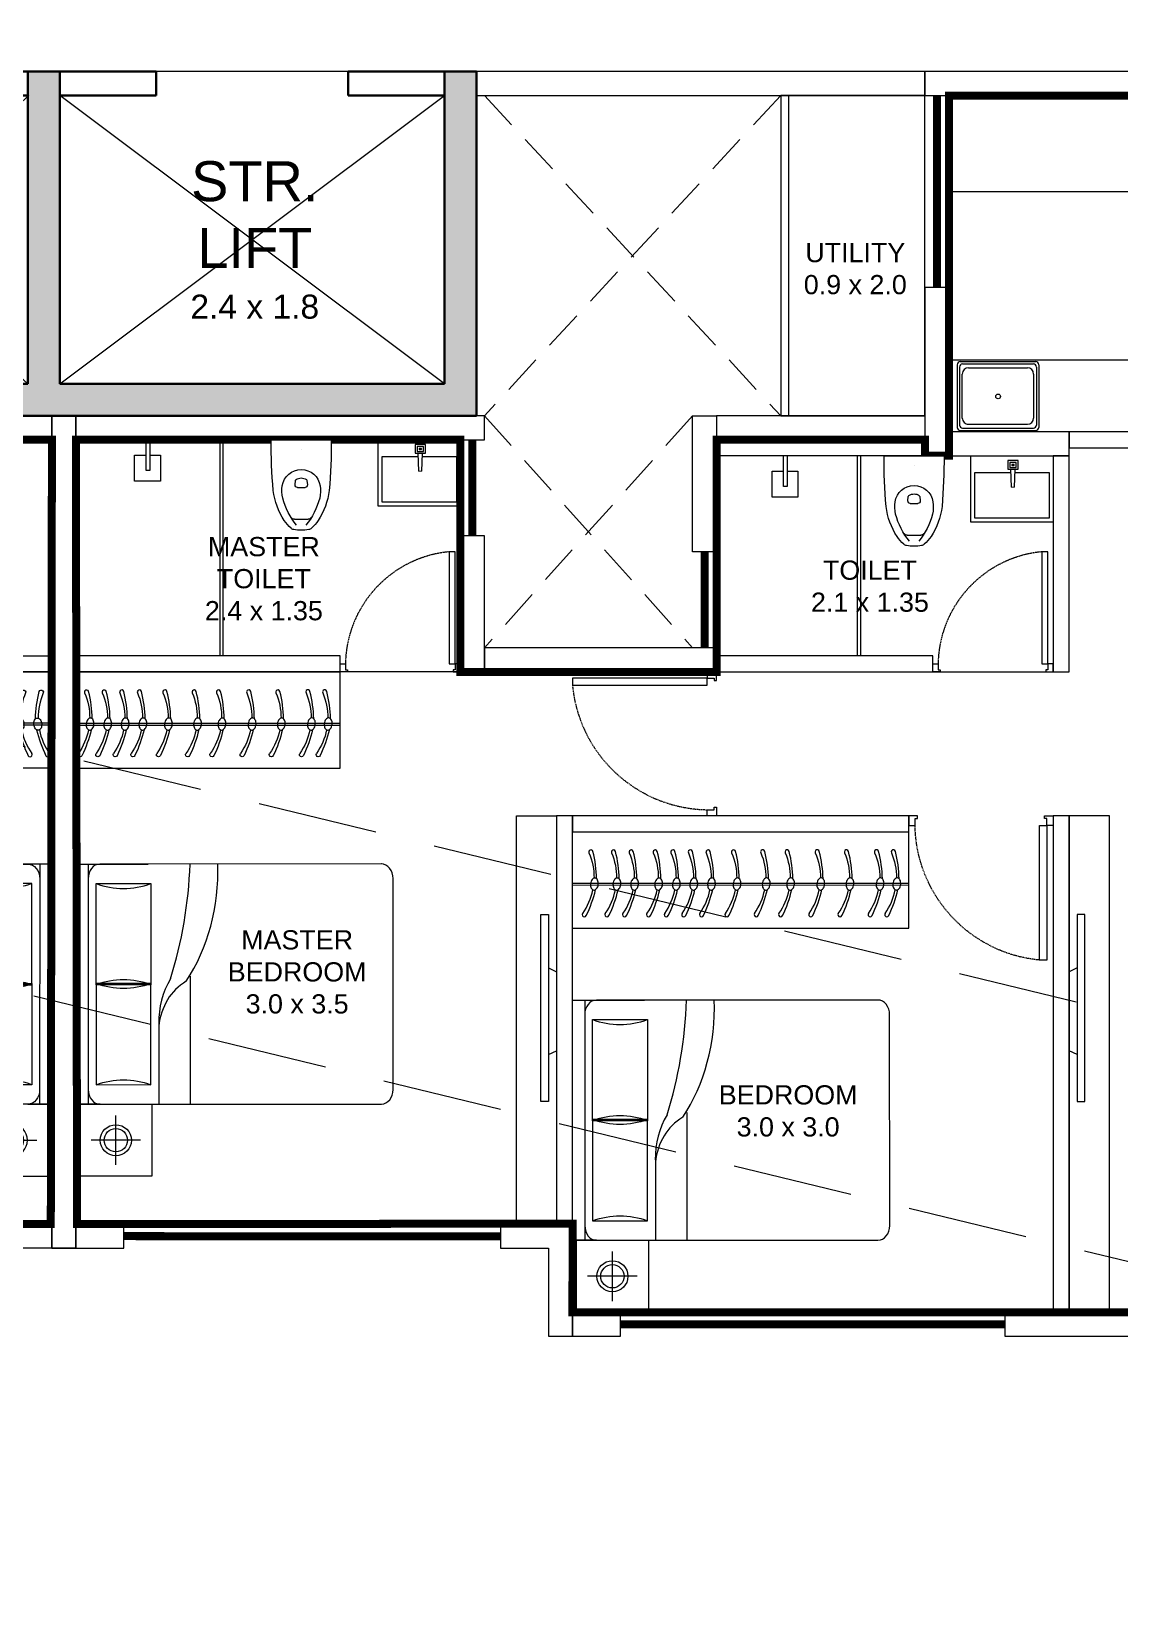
# Model space of a CAD drawing. Header units: inches. Extents: x 27644242 to 29761523, y -859349 to 216979.
# Drawn here: x 29098233 to 29105029, y -724051 to -714291 of the extents above; entities that cross this region are included whole.
import ezdxf

# ---------------------------------------------------------------- set-up
doc = ezdxf.new("R2010")
doc.units = ezdxf.units.IN
doc.header["$MEASUREMENT"] = 0
doc.set_wipeout_variables(frame=1)
for name, pattern in [('01-Xref Col Podium Lvl-1$0$HIDDEN', [0.375, 0.25, -0.125]), ('DASHED', [0.75, 0.5, -0.25]), ('DASHED2', [0.375, 0.25, -0.125]), ('HIDDEN', [0.375, 0.25, -0.125])]:
    doc.linetypes.add(name, pattern=pattern)
doc.layers.get('Defpoints').update_dxf_attribs({"color": 8})
for name, color, linetype, lineweight in [('AHC-A-COLUMN', 210, 'Continuous', 30), ('AHC-A-DUCT', 14, 'HIDDEN', 5), ('Columns', 1, 'Continuous', 25), ('DOOR', 4, 'Continuous', 0), ('ELEVATION', 40, 'Continuous', 13), ('FURN', 250, 'Continuous', 0), ('RVA Site Boundary', 17, 'Continuous', 15), ('WALL', 7, 'Continuous', 20), ('WINDOW', 162, 'Continuous', 13)]:
    doc.layers.add(name, color=color, linetype=linetype, lineweight=lineweight)
doc.layers.add('text', color=7, linetype='Continuous')
doc.styles.add('AMITS', font='arial.ttf')

# ---------------------------------------------------------------- blocks, each defined once
blk = doc.blocks.new('wardrobe')
at = {"layer": 'FURN', "extrusion": (9.36485e-09, -6.40542e-09, 1)}
for p, q in [((-179339.9, 670701.1, 0), (-179339.7, 671301.6, 0)), ((-179339.7, 671301.6, 0), (-177689.7, 671300.9, 0)), ((-177689.9, 670700.4, 0), (-179339.9, 670701.1, 0))]:
    blk.add_line(p, q, dxfattribs=at)
at = {"layer": 'FURN'}
for p, q in [((-177689.9, 670700.4, 0), (-177689.7, 671300.9, 0)), ((-177689.8, 670981.3, 0), (-179338.9, 670981.7, 0)), ((-177689.8, 670969.3, 0), (-179338.9, 670969.7, 0))]:
    blk.add_line(p, q, dxfattribs=at)
at = {"layer": 'FURN', "extrusion": (9.36485e-09, -6.40542e-09, 1)}
for points in [[(-179278.7, 671008.7, -0.057952), (-179255.4, 671179.3, -1.08017), (-179230.5, 671170.8, 0.102886), (-179262.4, 671013.3, 0.821198)], [(-179174.2, 671008.7, -0.057952), (-179150.9, 671179.3, -1.08017), (-179126, 671170.8, 0.102886), (-179157.9, 671013.3, 0.821198)], [(-178986.2, 671008.6, -0.057952), (-178962.9, 671179.2, -1.08017), (-178938, 671170.7, 0.102886), (-178969.9, 671013.2, 0.821198)], [(-178803.9, 671008.5, -0.057952), (-178780.7, 671179.1, -1.08017), (-178755.7, 671170.6, 0.102886), (-178787.7, 671013.1, 0.821198)], [(-178615.7, 671008.4, -0.057952), (-178592.4, 671179, -1.08017), (-178567.5, 671170.5, 0.102886), (-178599.4, 671013, 0.821198)], [(-178463.4, 671008.3, -0.057952), (-178440.2, 671179, -1.08017), (-178415.2, 671170.5, 0.102886), (-178447.2, 671013, 0.821198)], [(-178281.2, 671008.3, -0.057952), (-178257.9, 671178.9, -1.08017), (-178233, 671170.4, 0.102886), (-178264.9, 671012.9, 0.821198)], [(-178121.8, 671008.2, -0.057952), (-178098.6, 671178.8, -1.08017), (-178073.6, 671170.3, 0.102886), (-178105.6, 671012.8, 0.821198)], [(-178011.2, 671008.1, -0.057952), (-177988, 671178.8, -1.08017), (-177963, 671170.3, 0.102886), (-177995, 671012.8, 0.821198)], [(-177902.4, 671008.1, -0.057952), (-177879.2, 671178.7, -1.08017), (-177854.3, 671170.2, 0.102886), (-177886.2, 671012.7, 0.821198)], [(-177791.8, 671008, -0.057952), (-177768.6, 671178.7, -1.08017), (-177743.7, 671170.2, 0.102886), (-177775.6, 671012.7, 0.821198)]]:
    blk.add_lwpolyline(points, format="xyb", dxfattribs=at)
for points in [[(-179268.3, 671013.8, -0.144333), (-179259.4, 671012.2, -0.107177), (-179250, 671004.5, -0.077818), (-179243.7, 670993.4, -0.065016), (-179240.2, 670978.5, -0.065016), (-179240.6, 670963.2, -0.077818), (-179244.5, 670951, -0.107177), (-179252.2, 670941.6, -0.144333), (-179260.5, 670938.2, -0.144333), (-179269.5, 670939.8, -0.107177), (-179278.8, 670947.5, -0.077818), (-179285.2, 670958.6, -0.065016), (-179288.7, 670973.5, -0.065016), (-179288.3, 670988.8, -0.077818), (-179284.4, 671001, -0.107177), (-179276.7, 671010.4, -0.144333)], [(-179163.8, 671013.8, -0.144333), (-179154.9, 671012.1, -0.107177), (-179145.5, 671004.5, -0.077818), (-179139.2, 670993.3, -0.065016), (-179135.7, 670978.5, -0.065016), (-179136.1, 670963.2, -0.077818), (-179140, 670951, -0.107177), (-179147.7, 670941.6, -0.144333), (-179156, 670938.1, -0.144333), (-179165, 670939.8, -0.107177), (-179174.3, 670947.4, -0.077818), (-179180.7, 670958.6, -0.065016), (-179184.2, 670973.5, -0.065016), (-179183.8, 670988.7, -0.077818), (-179179.9, 671000.9, -0.107177), (-179172.2, 671010.3, -0.144333)], [(-178975.8, 671013.7, -0.144333), (-178966.9, 671012, -0.107177), (-178957.5, 671004.4, -0.077818), (-178951.2, 670993.3, -0.065016), (-178947.7, 670978.4, -0.065016), (-178948.1, 670963.1, -0.077818), (-178952, 670950.9, -0.107177), (-178959.7, 670941.5, -0.144333), (-178968, 670938, -0.144333), (-178977, 670939.7, -0.107177), (-178986.3, 670947.4, -0.077818), (-178992.7, 670958.5, -0.065016), (-178996.2, 670973.4, -0.065016), (-178995.8, 670988.7, -0.077818), (-178991.9, 671000.9, -0.107177), (-178984.2, 671010.3, -0.144333)], [(-178793.6, 671013.6, -0.144333), (-178784.7, 671012, -0.107177), (-178775.3, 671004.3, -0.077818), (-178769, 670993.2, -0.065016), (-178765.4, 670978.3, -0.065016), (-178765.8, 670963, -0.077818), (-178769.8, 670950.8, -0.107177), (-178777.4, 670941.4, -0.144333), (-178785.8, 670938, -0.144333), (-178794.7, 670939.6, -0.107177), (-178804.1, 670947.3, -0.077818), (-178810.4, 670958.4, -0.065016), (-178814, 670973.3, -0.065016), (-178813.5, 670988.6, -0.077818), (-178809.6, 671000.8, -0.107177), (-178802, 671010.2, -0.144333)], [(-178605.3, 671013.5, -0.144333), (-178596.4, 671011.9, -0.107177), (-178587, 671004.2, -0.077818), (-178580.7, 670993.1, -0.065016), (-178577.2, 670978.2, -0.065016), (-178577.6, 670962.9, -0.077818), (-178581.5, 670950.7, -0.107177), (-178589.2, 670941.3, -0.144333), (-178597.5, 670937.9, -0.144333), (-178606.5, 670939.5, -0.107177), (-178615.8, 670947.2, -0.077818), (-178622.2, 670958.3, -0.065016), (-178625.7, 670973.2, -0.065016), (-178625.3, 670988.5, -0.077818), (-178621.4, 671000.7, -0.107177), (-178613.7, 671010.1, -0.144333)], [(-178453.1, 671013.5, -0.144333), (-178444.2, 671011.8, -0.107177), (-178434.8, 671004.2, -0.077818), (-178428.5, 670993, -0.065016), (-178424.9, 670978.1, -0.065016), (-178425.3, 670962.9, -0.077818), (-178429.3, 670950.7, -0.107177), (-178436.9, 670941.3, -0.144333), (-178445.3, 670937.8, -0.144333), (-178454.2, 670939.5, -0.107177), (-178463.6, 670947.1, -0.077818), (-178469.9, 670958.3, -0.065016), (-178473.5, 670973.1, -0.065016), (-178473, 670988.4, -0.077818), (-178469.1, 671000.6, -0.107177), (-178461.5, 671010, -0.144333)], [(-178270.8, 671013.4, -0.144333), (-178261.9, 671011.7, -0.107177), (-178252.5, 671004.1, -0.077818), (-178246.2, 670993, -0.065016), (-178242.7, 670978.1, -0.065016), (-178243.1, 670962.8, -0.077818), (-178247, 670950.6, -0.107177), (-178254.7, 670941.2, -0.144333), (-178263, 670937.7, -0.144333), (-178272, 670939.4, -0.107177), (-178281.3, 670947.1, -0.077818), (-178287.7, 670958.2, -0.065016), (-178291.2, 670973.1, -0.065016), (-178290.8, 670988.4, -0.077818), (-178286.9, 671000.5, -0.107177), (-178279.2, 671009.9, -0.144333)], [(-178111.5, 671013.3, -0.144333), (-178102.6, 671011.7, -0.107177), (-178093.2, 671004, -0.077818), (-178086.8, 670992.9, -0.065016), (-178083.3, 670978, -0.065016), (-178083.7, 670962.7, -0.077818), (-178087.7, 670950.5, -0.107177), (-178095.3, 670941.1, -0.144333), (-178103.7, 670937.7, -0.144333), (-178112.6, 670939.3, -0.107177), (-178122, 670947, -0.077818), (-178128.3, 670958.1, -0.065016), (-178131.8, 670973, -0.065016), (-178131.4, 670988.3, -0.077818), (-178127.5, 671000.5, -0.107177), (-178119.9, 671009.9, -0.144333)], [(-178000.9, 671013.3, -0.144333), (-177992, 671011.6, -0.107177), (-177982.6, 671004, -0.077818), (-177976.3, 670992.8, -0.065016), (-177972.7, 670977.9, -0.065016), (-177973.1, 670962.7, -0.077818), (-177977.1, 670950.5, -0.107177), (-177984.7, 670941.1, -0.144333), (-177993.1, 670937.6, -0.144333), (-178002, 670939.3, -0.107177), (-178011.4, 670946.9, -0.077818), (-178017.7, 670958.1, -0.065016), (-178021.3, 670972.9, -0.065016), (-178020.8, 670988.2, -0.077818), (-178016.9, 671000.4, -0.107177), (-178009.3, 671009.8, -0.144333)], [(-177892.1, 671013.2, -0.144333), (-177883.2, 671011.6, -0.107177), (-177873.8, 671003.9, -0.077818), (-177867.5, 670992.8, -0.065016), (-177863.9, 670977.9, -0.065016), (-177864.4, 670962.6, -0.077818), (-177868.3, 670950.4, -0.107177), (-177875.9, 670941, -0.144333), (-177884.3, 670937.6, -0.144333), (-177893.2, 670939.2, -0.107177), (-177902.6, 670946.9, -0.077818), (-177908.9, 670958, -0.065016), (-177912.5, 670972.9, -0.065016), (-177912.1, 670988.2, -0.077818), (-177908.1, 671000.4, -0.107177), (-177900.5, 671009.8, -0.144333)], [(-177781.5, 671013.2, -0.144333), (-177772.6, 671011.5, -0.107177), (-177763.2, 671003.9, -0.077818), (-177756.9, 670992.7, -0.065016), (-177753.4, 670977.9, -0.065016), (-177753.8, 670962.6, -0.077818), (-177757.7, 670950.4, -0.107177), (-177765.3, 670941, -0.144333), (-177773.7, 670937.5, -0.144333), (-177782.6, 670939.2, -0.107177), (-177792, 670946.8, -0.077818), (-177798.4, 670958, -0.065016), (-177801.9, 670972.9, -0.065016), (-177801.5, 670988.1, -0.077818), (-177797.5, 671000.3, -0.107177), (-177789.9, 671009.7, -0.144333)]]:
    blk.add_lwpolyline(points, format="xyb", close=True, dxfattribs=at)
for centre, radius, start, end in [((-178545.1, 671107.3, 0), 745.3, 192.88338, 206.15026), ((-178868.2, 671018.4, 0), 394.6, 191.48155, 214.97861), ((-178440.6, 671107.2, 0), 745.3, 192.88338, 206.15026), ((-178763.7, 671018.4, 0), 394.6, 191.48155, 214.97861), ((-178252.6, 671107.1, 0), 745.3, 192.88338, 206.15026), ((-178575.7, 671018.3, 0), 394.6, 191.48155, 214.97861), ((-178070.4, 671107.1, 0), 745.3, 192.88338, 206.15026), ((-178393.4, 671018.2, 0), 394.6, 191.48155, 214.97861), ((-177882.1, 671107, 0), 745.3, 192.88338, 206.15026), ((-178205.2, 671018.1, 0), 394.6, 191.48155, 214.97861), ((-177729.9, 671106.9, 0), 745.3, 192.88338, 206.15026), ((-178052.9, 671018.1, 0), 394.6, 191.48155, 214.97861), ((-177547.6, 671106.8, 0), 745.3, 192.88338, 206.15026), ((-177870.7, 671018, 0), 394.6, 191.48155, 214.97861), ((-177388.3, 671106.8, 0), 745.3, 192.88338, 206.15026), ((-177711.3, 671017.9, 0), 394.6, 191.48155, 214.97861), ((-177277.7, 671106.7, 0), 745.3, 192.88338, 206.15026), ((-177600.7, 671017.9, 0), 394.6, 191.48155, 214.97861), ((-177168.9, 671106.7, 0), 745.3, 192.88338, 206.15026), ((-177491.9, 671017.8, 0), 394.6, 191.48155, 214.97861), ((-177058.3, 671106.6, 0), 745.3, 192.88338, 206.15026), ((-177381.3, 671017.8, 0), 394.6, 191.48155, 214.97861), ((-179202.3, 670784.6, 0), 13.2, 206.15046, 34.97884), ((-179097.8, 670784.6, 0), 13.2, 206.15046, 34.97884), ((-178909.8, 670784.5, 0), 13.2, 206.15046, 34.97884), ((-178727.6, 670784.4, 0), 13.2, 206.15046, 34.97884), ((-178539.3, 670784.3, 0), 13.2, 206.15046, 34.97884), ((-178387.1, 670784.3, 0), 13.2, 206.15046, 34.97884), ((-178204.8, 670784.2, 0), 13.2, 206.15046, 34.97884), ((-178045.4, 670784.1, 0), 13.2, 206.15046, 34.97884), ((-177934.9, 670784.1, 0), 13.2, 206.15046, 34.97884), ((-177826.1, 670784, 0), 13.2, 206.15046, 34.97884), ((-177715.5, 670784, 0), 13.2, 206.15046, 34.97884)]:
    blk.add_arc(centre, radius, start, end, dxfattribs=at)
blk = doc.blocks.new('A$C700F438C')
at = {"layer": 'FURN', "color": 8, "extrusion": (-6.65399e-08, 5.27913e-08, 1)}
for p, q in [((0.0734, 1.5, 0), (1.8303, 1.5001, 0)), ((1.98, 1.5001, 0), (1.53, 1.5001, 0)), ((1.98, 1.5001, 0), (1.53, 1.5001, 0)), ((1.98, 1.5001, 0), (1.53, 1.5001, 0)), ((1.9038, 1.5001, 0), (1.9039, 0.0001, 0)), ((0.0001, 0.0914, 0), (0, 1.4086, 0)), ((1.8548, 1.3782, 0), (1.5121, 1.3782, 0)), ((1.5121, 1.3782, 0), (1.5121, 0.7466, 0)), ((1.8548, 0.7466, 0), (1.8548, 1.3782, 0)), ((1.2673, 0.799, 0), (1.2673, 0.0001, 0)), ((1.5121, 0.122, 0), (1.5121, 0.7536, 0)), ((1.5121, 0.7536, 0), (1.8548, 0.7536, 0)), ((1.5121, 0.7466, 0), (1.8548, 0.7466, 0)), ((1.8548, 0.7536, 0), (1.8549, 0.122, 0)), ((1.4632, 0.503, 0), (1.4632, 0.0001, 0)), ((1.8549, 0.122, 0), (1.5121, 0.122, 0)), ((1.8304, 0.0001, 0), (0.0735, 0, 0)), ((1.9039, 0.0001, 0), (1.9801, 0.0001, 0))]:
    blk.add_line(p, q, dxfattribs=at)
at = {"layer": 'FURN', "linetype": 'Continuous', "lineweight": 0, "extrusion": (-6.65399e-08, 5.27913e-08, 1)}
blk.add_line((1.8304, 0.0001, 0), (1.9174, 0.0001, 0), dxfattribs=at)
at = {"layer": 'FURN', "color": 8, "extrusion": (6.65399e-08, -5.27913e-08, -1)}
for centre, major_axis, ratio, start_param, end_param in [((0.0735, 1.4086, 0), (0, -0.0914, 0), 0.803207, 1.570796, 3.141593), ((1.9589, 1.4544, 0), (0, -1.0771, 0), 0.803207, 0.880587, 1.613256), ((3.067, 1.6025, 0), (0.0001, -2.243, 0), 0.803207, 1.197175, 1.525138), ((1.8304, 1.4087, 0), (0, -0.0914, 0), 0.803207, 3.141593, 4.712389), ((1.6834, 2.1097, 0), (0, -0.762, 0), 0.803207, -0.283794, 0.283794), ((-0.0315, 0.1903, 0), (-1.467, -0.4936, 0), 0.581007, 3.019706, 3.343381), ((1.6835, 0.0151, 0), (0, -0.762, 0), 0.803207, 2.857799, 3.425387), ((0.6693, 0.0845, 0), (-0.7051, -0.6147, 0), 0.604617, 2.952061, 3.536756), ((0.0735, 0.0914, 0), (0, -0.0914, 0), 0.803207, 0, 1.570796), ((1.8304, 0.0915, 0), (0, -0.0914, 0), 0.803207, -1.570796, 0)]:
    blk.add_ellipse(centre, major_axis=major_axis, ratio=ratio, start_param=start_param, end_param=end_param, dxfattribs=at)
at = {"layer": 'FURN', "color": 8, "extrusion": (-6.65399e-08, 5.27913e-08, 1)}
for centre, start_param, end_param in [((1.6835, 1.4851, 0), -0.283794, 0.283794), ((1.6835, -0.6096, 0), 2.857799, 3.425387)]:
    blk.add_ellipse(centre, major_axis=(0, -0.762, 0), ratio=0.803207, start_param=start_param, end_param=end_param, dxfattribs=at)
blk = doc.blocks.new('BEDROOM')
at = {"layer": 'FURN', "linetype": 'Continuous', "extrusion": (-5.00305e-08, -8.66553e-08, 1)}
for p, q in [((1066.1, 501.3, 0), (1066.1, 192.6, 0)), ((911.7, 347, 0), (1220.4, 347, 0))]:
    blk.add_line(p, q, dxfattribs=at)
at = {"layer": 'FURN', "ltscale": 500}
blk.add_line((1314.6, 122.1, 0), (1315.2, -1377.9, 0), dxfattribs=at)
at = {"layer": 'FURN', "ltscale": 0.05, "extrusion": (-5.00305e-08, -8.66553e-08, 1), "elevation": 0}
blk.add_lwpolyline([(1291.1, 122), (841.1, 122), (841.1, 572), (1291.1, 572)], close=True, dxfattribs=at)
at = {"layer": 'FURN', "linetype": 'Continuous', "extrusion": (-5.00305e-08, -8.66553e-08, 1)}
for radius in [97, 72.8]:
    blk.add_circle((1066.1, 347, 0), radius, dxfattribs=at)
at = {"layer": 'FURN', "extrusion": (-3.01072e-07, 1.30707e-07, 1), "xscale": -1000.000000000015, "yscale": 1000.000000000015, "zscale": 1000.000000000007, "rotation": 180.0236273616612}
blk.add_blockref('A$C700F438C', (-665.5, 121.4, 0), dxfattribs=at)
blk = doc.blocks.new('GGGGGGDEFFGYUKKLLL')
at = {"layer": 'Defpoints', "ltscale": 500, "const_width": 50}
blk.add_lwpolyline([(-9783, 2247.9), (-9783, -2.1), (-9633, -2.1), (-9633, 97.9), (-8332.8, 97.9), (-8332.8, -1352), (-6733, -1352), (-6733, 97.8), (-4333, 97.8), (-4339.9, -4800.5), (-7433.5, -4799.2), (-7433, -5352.1), (-10433, -5352.1), (-10433, -5352.1), (-13833, -5352.1), (-13833, 2247.9), (-9783, 2247.9)], dxfattribs=at)
at = {"layer": 'WALL', "ltscale": 500}
for points in [[(-6883, 97.8), (-6883, 247.8), (-4333, 247.8), (-4333, 97.8)], [(-4183, -4952), (-4333, -4952), (-4333, 247.8), (-4183, 247.8)], [(-4633, -4952), (-4633, -4801.7), (-4333, -4802.1), (-4333, -4952)]]:
    blk.add_lwpolyline(points, close=True, dxfattribs=at)
blk.add_lwpolyline([(-4333, -1352.1), (-5983, -1352.1), (-5983, -1252.1), (-4333, -1252.1)], dxfattribs=at)
at = {"layer": 'FURN'}
blk.add_blockref('wardrobe', (173356.6, -672653.7, 0), dxfattribs=at)
at = {"layer": 'FURN', "ltscale": 500, "xscale": -1, "rotation": 180}
blk.add_blockref('BEDROOM', (-5648.2, -3930.4, 0), dxfattribs=at)
blk = doc.blocks.new('ST LIFTTT')
at = {"layer": 'Columns', "ltscale": 500, "transparency": 33554610}
h = blk.add_hatch(color=256, dxfattribs=at)
h.dxf.hatch_style = 1
h.paths.add_polyline_path([(-987, 2150), (-987, 0), (4013, 0), (4013, 2150), (3813, 2150), (3813, 2000), (3813, 200), (1413, 200), (1413, 2000), (1413, 2150), (1213, 2150), (1213, 2000), (1218.7, 2000), (1213, 1994.9), (1213, 200), (-787, 200), (-787, 2000), (-787, 2150)])
at = {"color": 8, "ltscale": 500}
for p, q in [((1213, 200), (-787, 2000)), ((1218.7, 2000), (-787, 200)), ((3813, 200), (1413, 2000)), ((1413, 200), (3813, 2000))]:
    blk.add_line(p, q, dxfattribs=at)
at = {"layer": 'AHC-A-COLUMN', "ltscale": 500}
for p, q in [((-987, 2150), (-987, 0)), ((-187, 2150), (-987, 2150)), ((-787, 2150), (-787, 200)), ((-187, 2000), (-187, 2150)), ((2013, 2150), (713, 2150)), ((713, 2000), (713, 2150)), ((1213, 2150), (1213, 200)), ((1413, 2150), (1413, 200)), ((2013, 2000), (2013, 2150)), ((4013, 2150), (3213, 2150)), ((3213, 2000), (3213, 2150)), ((3813, 2150), (3813, 200)), ((4013, 2150), (4013, 0)), ((-187, 2000), (-787, 2000)), ((1218.7, 2000), (713, 2000)), ((2013, 2000), (1413, 2000)), ((3813, 2000), (3213, 2000)), ((-787, 200), (1213, 200)), ((3813, 200), (1413, 200)), ((4013, 0), (-987, 0))]:
    blk.add_line(p, q, dxfattribs=at)
at = {"layer": 'FURN', "ltscale": 500}
blk.add_line((3213, 2150), (-187, 2150), dxfattribs=at)
at = {"layer": 'text', "ltscale": 100, "char_height": 300, "width": 1823.983, "attachment_point": 1, "style": 'AMITS'}
for s, insert in [('\\pxqc;{\\H0.833333x;STR.\\PLIFT\\P\\H0.6x;2.4 x 1.8}', (1717.5, 1590.1)), ('\\pxqc;{\\H0.833333x;LIFT\\P\\H0.6x;2.0 x 1.8\\P10 P}', (-696.4, 1559.2))]:
    blk.add_mtext(s, dxfattribs=dict(at, insert=insert))
blk = doc.blocks.new('KITCHEN')
at = {"layer": 'FURN'}
for p, q in [((-135610.4, 231798.9, 0), (-135610.4, 232190.1, 0)), ((-135119.8, 232209.5, 0), (-135591, 232209.5, 0)), ((-135134.2, 232195.1, 0), (-135576.6, 232195.1, 0)), ((-135100.4, 231798.9, 0), (-135100.4, 232190.1, 0)), ((-135596, 231813.3, 0), (-135596, 232175.7, 0)), ((-135577.9, 231857, 0), (-135577.9, 232131.9, 0)), ((-135171.7, 232170.8, 0), (-135539.1, 232170.8, 0)), ((-135132.8, 232131.9, 0), (-135132.8, 231857, 0)), ((-135114.8, 231813.3, 0), (-135114.8, 232175.7, 0)), ((-135134.2, 231793.9, 0), (-135576.6, 231793.9, 0)), ((-135171.7, 231818.2, 0), (-135539.1, 231818.2, 0)), ((-135119.8, 231779.5, 0), (-135591, 231779.5, 0))]:
    blk.add_line(p, q, dxfattribs=at)
blk.add_circle((-135356.3, 231997.3, 0), 14.6, dxfattribs=at)
for centre, radius, start, end in [((-135591, 232190.1, 0), 19.4, 89.99995, 179.99995), ((-135576.6, 232175.7, 0), 19.4, 89.99995, 179.99995), ((-135134.2, 232175.7, 0), 19.4, 359.99995, 89.99995), ((-135119.8, 232190.1, 0), 19.4, 359.99995, 89.99995), ((-135539.1, 232131.9, 0), 38.9, 89.99995, 179.99995), ((-135171.7, 232131.9, 0), 38.9, 359.99995, 89.99995), ((-135591, 231798.9, 0), 19.4, 180.00005, 270.00005), ((-135576.6, 231813.3, 0), 19.4, 180.00005, 270.00005), ((-135539.1, 231857, 0), 38.9, 179.99995, 269.99995), ((-135171.7, 231857, 0), 38.9, 269.99995, 359.99995), ((-135134.2, 231813.3, 0), 19.4, 270.00005, 0.00005), ((-135119.8, 231798.9, 0), 19.4, 270.00005, 0.00005)]:
    blk.add_arc(centre, radius, start, end, dxfattribs=at)
blk = doc.blocks.new('DNDNDNNDDN')
at = {"layer": 'FURN', "extrusion": (9.36485e-09, 6.40542e-09, 1)}
blk.add_line((172.5, 832.8, 0), (172.7, 232.8, 0), dxfattribs=at)
at = {"layer": 'FURN'}
for p, q in [((2272.7, 832.8, 0), (172.5, 832.8, 0)), ((2272.5, 833.3, 0), (2272.7, 232.8, 0)), ((2272.6, 564.4, 0), (173.5, 563.9, 0)), ((2272.6, 552.4, 0), (173.5, 551.9, 0)), ((2272.7, 232.8, 0), (172.7, 232.8, 0))]:
    blk.add_line(p, q, dxfattribs=at)
at = {"layer": 'FURN', "extrusion": (9.36485e-09, 6.40542e-09, 1)}
for points in [[(244.1, 519.7, 0.144333), (253, 521.4, 0.107177), (262.4, 529, 0.077818), (268.7, 540.2, 0.065016), (272.2, 555.1, 0.065016), (271.8, 570.3, 0.077818), (267.9, 582.5, 0.107177), (260.3, 591.9, 0.144333), (251.9, 595.4, 0.144333), (243, 593.7, 0.107177), (233.6, 586.1, 0.077818), (227.2, 574.9, 0.065016), (223.7, 560.1, 0.065016), (224.1, 544.8, 0.077818), (228.1, 532.6, 0.107177), (235.7, 523.2, 0.144333)], [(348.6, 519.8, 0.144333), (357.5, 521.4, 0.107177), (366.9, 529.1, 0.077818), (373.2, 540.2, 0.065016), (376.7, 555.1, 0.065016), (376.3, 570.4, 0.077818), (372.4, 582.6, 0.107177), (364.8, 592, 0.144333), (356.4, 595.4, 0.144333), (347.5, 593.8, 0.107177), (338.1, 586.1, 0.077818), (331.7, 575, 0.065016), (328.2, 560.1, 0.065016), (328.6, 544.8, 0.077818), (332.6, 532.6, 0.107177), (340.2, 523.2, 0.144333)], [(536.6, 519.9, 0.144333), (545.5, 521.5, 0.107177), (554.9, 529.2, 0.077818), (561.2, 540.3, 0.065016), (564.7, 555.2, 0.065016), (564.3, 570.5, 0.077818), (560.4, 582.7, 0.107177), (552.8, 592.1, 0.144333), (544.4, 595.5, 0.144333), (535.5, 593.8, 0.107177), (526.1, 586.2, 0.077818), (519.7, 575.1, 0.065016), (516.2, 560.2, 0.065016), (516.6, 544.9, 0.077818), (520.6, 532.7, 0.107177), (528.2, 523.3, 0.144333)], [(718.8, 519.9, 0.144333), (727.8, 521.6, 0.107177), (737.1, 529.2, 0.077818), (743.5, 540.4, 0.065016), (747, 555.3, 0.065016), (746.6, 570.6, 0.077818), (742.6, 582.7, 0.107177), (735, 592.1, 0.144333), (726.6, 595.6, 0.144333), (717.7, 593.9, 0.107177), (708.3, 586.3, 0.077818), (702, 575.2, 0.065016), (698.5, 560.3, 0.065016), (698.9, 545, 0.077818), (702.8, 532.8, 0.107177), (710.4, 523.4, 0.144333)], [(907.1, 520, 0.144333), (916, 521.7, 0.107177), (925.4, 529.3, 0.077818), (931.7, 540.5, 0.065016), (935.2, 555.3, 0.065016), (934.8, 570.6, 0.077818), (930.9, 582.8, 0.107177), (923.3, 592.2, 0.144333), (914.9, 595.7, 0.144333), (906, 594, 0.107177), (896.6, 586.4, 0.077818), (890.2, 575.2, 0.065016), (886.7, 560.3, 0.065016), (887.1, 545.1, 0.077818), (891.1, 532.9, 0.107177), (898.7, 523.5, 0.144333)], [(1059.3, 520.1, 0.144333), (1068.3, 521.7, 0.107177), (1077.6, 529.4, 0.077818), (1084, 540.5, 0.065016), (1087.5, 555.4, 0.065016), (1087.1, 570.7, 0.077818), (1083.1, 582.9, 0.107177), (1075.5, 592.3, 0.144333), (1067.1, 595.7, 0.144333), (1058.2, 594.1, 0.107177), (1048.8, 586.4, 0.077818), (1042.5, 575.3, 0.065016), (1039, 560.4, 0.065016), (1039.4, 545.1, 0.077818), (1043.3, 532.9, 0.107177), (1050.9, 523.5, 0.144333)], [(1241.6, 520.2, 0.144333), (1250.5, 521.8, 0.107177), (1259.9, 529.5, 0.077818), (1266.2, 540.6, 0.065016), (1269.7, 555.5, 0.065016), (1269.3, 570.8, 0.077818), (1265.4, 583, 0.107177), (1257.8, 592.4, 0.144333), (1249.4, 595.8, 0.144333), (1240.5, 594.2, 0.107177), (1231.1, 586.5, 0.077818), (1224.7, 575.4, 0.065016), (1221.2, 560.5, 0.065016), (1221.6, 545.2, 0.077818), (1225.6, 533, 0.107177), (1233.2, 523.6, 0.144333)], [(1401, 520.2, 0.144333), (1409.9, 521.9, 0.107177), (1419.2, 529.5, 0.077818), (1425.6, 540.7, 0.065016), (1429.1, 555.6, 0.065016), (1428.7, 570.9, 0.077818), (1424.8, 583, 0.107177), (1417.1, 592.4, 0.144333), (1408.7, 595.9, 0.144333), (1399.8, 594.2, 0.107177), (1390.4, 586.6, 0.077818), (1384.1, 575.4, 0.065016), (1380.6, 560.6, 0.065016), (1381, 545.3, 0.077818), (1384.9, 533.1, 0.107177), (1392.6, 523.7, 0.144333)], [(1511.5, 520.3, 0.144333), (1520.5, 521.9, 0.107177), (1529.8, 529.6, 0.077818), (1536.2, 540.7, 0.065016), (1539.7, 555.6, 0.065016), (1539.3, 570.9, 0.077818), (1535.3, 583.1, 0.107177), (1527.7, 592.5, 0.144333), (1519.3, 595.9, 0.144333), (1510.4, 594.3, 0.107177), (1501, 586.6, 0.077818), (1494.7, 575.5, 0.065016), (1491.2, 560.6, 0.065016), (1491.6, 545.3, 0.077818), (1495.5, 533.1, 0.107177), (1503.1, 523.7, 0.144333)], [(1620.3, 520.3, 0.144333), (1629.2, 522, 0.107177), (1638.6, 529.6, 0.077818), (1645, 540.8, 0.065016), (1648.5, 555.7, 0.065016), (1648.1, 571, 0.077818), (1644.1, 583.1, 0.107177), (1636.5, 592.5, 0.144333), (1628.1, 596, 0.144333), (1619.2, 594.3, 0.107177), (1609.8, 586.7, 0.077818), (1603.5, 575.5, 0.065016), (1600, 560.7, 0.065016), (1600.4, 545.4, 0.077818), (1604.3, 533.2, 0.107177), (1611.9, 523.8, 0.144333)], [(1730.9, 520.4, 0.144333), (1739.8, 522, 0.107177), (1749.2, 529.7, 0.077818), (1755.5, 540.8, 0.065016), (1759.1, 555.7, 0.065016), (1758.6, 571, 0.077818), (1754.7, 583.2, 0.107177), (1747.1, 592.6, 0.144333), (1738.7, 596, 0.144333), (1729.8, 594.4, 0.107177), (1720.4, 586.7, 0.077818), (1714.1, 575.6, 0.065016), (1710.5, 560.7, 0.065016), (1711, 545.4, 0.077818), (1714.9, 533.2, 0.107177), (1722.5, 523.8, 0.144333)], [(1880.8, 520.3, 0.144333), (1889.7, 522, 0.107177), (1899.1, 529.6, 0.077818), (1905.5, 540.8, 0.065016), (1909, 555.7, 0.065016), (1908.6, 571, 0.077818), (1904.6, 583.1, 0.107177), (1897, 592.5, 0.144333), (1888.6, 596, 0.144333), (1879.7, 594.3, 0.107177), (1870.3, 586.7, 0.077818), (1864, 575.5, 0.065016), (1860.5, 560.7, 0.065016), (1860.9, 545.4, 0.077818), (1864.8, 533.2, 0.107177), (1872.4, 523.8, 0.144333)], [(1991.4, 520.4, 0.144333), (2000.3, 522, 0.107177), (2009.7, 529.7, 0.077818), (2016, 540.8, 0.065016), (2019.6, 555.7, 0.065016), (2019.1, 571, 0.077818), (2015.2, 583.2, 0.107177), (2007.6, 592.6, 0.144333), (1999.2, 596, 0.144333), (1990.3, 594.4, 0.107177), (1980.9, 586.7, 0.077818), (1974.6, 575.6, 0.065016), (1971, 560.7, 0.065016), (1971.5, 545.4, 0.077818), (1975.4, 533.2, 0.107177), (1983, 523.8, 0.144333)], [(2132.3, 520.3, 0.144333), (2141.2, 522, 0.107177), (2150.6, 529.6, 0.077818), (2157, 540.8, 0.065016), (2160.5, 555.7, 0.065016), (2160.1, 571, 0.077818), (2156.1, 583.1, 0.107177), (2148.5, 592.5, 0.144333), (2140.1, 596, 0.144333), (2131.2, 594.3, 0.107177), (2121.8, 586.7, 0.077818), (2115.5, 575.5, 0.065016), (2112, 560.7, 0.065016), (2112.4, 545.4, 0.077818), (2116.3, 533.2, 0.107177), (2123.9, 523.8, 0.144333)]]:
    blk.add_lwpolyline(points, format="xyb", close=True, dxfattribs=at)
for points in [[(233.8, 524.9, 0.057952), (257, 354.2, 1.08017), (281.9, 362.7, -0.102886), (250, 520.2, -0.821198)], [(338.3, 524.9, 0.057952), (361.5, 354.3, 1.08017), (386.4, 362.8, -0.102886), (354.5, 520.3, -0.821198)], [(526.3, 525, 0.057952), (549.5, 354.4, 1.08017), (574.4, 362.9, -0.102886), (542.5, 520.3, -0.821198)], [(708.5, 525.1, 0.057952), (731.8, 354.5, 1.08017), (756.7, 362.9, -0.102886), (724.7, 520.4, -0.821198)], [(896.8, 525.2, 0.057952), (920, 354.5, 1.08017), (944.9, 363, -0.102886), (913, 520.5, -0.821198)], [(1049, 525.2, 0.057952), (1072.2, 354.6, 1.08017), (1097.2, 363.1, -0.102886), (1065.2, 520.6, -0.821198)], [(1231.3, 525.3, 0.057952), (1254.5, 354.7, 1.08017), (1279.4, 363.2, -0.102886), (1247.5, 520.7, -0.821198)], [(1390.6, 525.4, 0.057952), (1413.9, 354.8, 1.08017), (1438.8, 363.2, -0.102886), (1406.9, 520.7, -0.821198)], [(1501.2, 525.4, 0.057952), (1524.5, 354.8, 1.08017), (1549.4, 363.3, -0.102886), (1517.4, 520.8, -0.821198)], [(1610, 525.5, 0.057952), (1633.2, 354.8, 1.08017), (1658.2, 363.3, -0.102886), (1626.2, 520.8, -0.821198)], [(1720.6, 525.5, 0.057952), (1743.8, 354.9, 1.08017), (1768.7, 363.4, -0.102886), (1736.8, 520.9, -0.821198)], [(1870.5, 525.5, 0.057952), (1893.7, 354.8, 1.08017), (1918.7, 363.3, -0.102886), (1886.7, 520.8, -0.821198)], [(1981.1, 525.5, 0.057952), (2004.3, 354.9, 1.08017), (2029.2, 363.4, -0.102886), (1997.3, 520.9, -0.821198)], [(2122, 525.5, 0.057952), (2145.2, 354.8, 1.08017), (2170.2, 363.3, -0.102886), (2138.2, 520.8, -0.821198)]]:
    blk.add_lwpolyline(points, format="xyb", dxfattribs=at)
for centre, radius, start, end in [((967.3, 426.3, 0), 745.3, 153.84974, 167.11662), ((644.3, 515.2, 0), 394.6, 145.02139, 168.51845), ((310.1, 748.9, 0), 13.2, 325.02116, 153.84954), ((1071.8, 426.3, 0), 745.3, 153.84974, 167.11662), ((748.8, 515.2, 0), 394.6, 145.02139, 168.51845), ((414.6, 749, 0), 13.2, 325.02116, 153.84954), ((1259.8, 426.4, 0), 745.3, 153.84974, 167.11662), ((936.8, 515.3, 0), 394.6, 145.02139, 168.51845), ((602.6, 749.1, 0), 13.2, 325.02116, 153.84954), ((1442, 426.5, 0), 745.3, 153.84974, 167.11662), ((1119, 515.4, 0), 394.6, 145.02139, 168.51845), ((784.9, 749.1, 0), 13.2, 325.02116, 153.84954), ((1630.3, 426.6, 0), 745.3, 153.84974, 167.11662), ((1307.3, 515.4, 0), 394.6, 145.02139, 168.51845), ((973.1, 749.2, 0), 13.2, 325.02116, 153.84954), ((1782.5, 426.6, 0), 745.3, 153.84974, 167.11662), ((1459.5, 515.5, 0), 394.6, 145.02139, 168.51845), ((1125.4, 749.3, 0), 13.2, 325.02116, 153.84954), ((1964.8, 426.7, 0), 745.3, 153.84974, 167.11662), ((1641.8, 515.6, 0), 394.6, 145.02139, 168.51845), ((1307.6, 749.4, 0), 13.2, 325.02116, 153.84954), ((2124.1, 426.8, 0), 745.3, 153.84974, 167.11662), ((1801.1, 515.7, 0), 394.6, 145.02139, 168.51845), ((1467, 749.4, 0), 13.2, 325.02116, 153.84954), ((2234.7, 426.8, 0), 745.3, 153.84974, 167.11662), ((1911.7, 515.7, 0), 394.6, 145.02139, 168.51845), ((1577.6, 749.5, 0), 13.2, 325.02116, 153.84954), ((2343.5, 426.9, 0), 745.3, 153.84974, 167.11662), ((2020.5, 515.8, 0), 394.6, 145.02139, 168.51845), ((1686.4, 749.5, 0), 13.2, 325.02116, 153.84954), ((2454.1, 426.9, 0), 745.3, 153.84974, 167.11662), ((2131.1, 515.8, 0), 394.6, 145.02139, 168.51845), ((1796.9, 749.6, 0), 13.2, 325.02116, 153.84954), ((2604, 426.9, 0), 745.3, 153.84974, 167.11662), ((2281, 515.8, 0), 394.6, 145.02139, 168.51845), ((1946.9, 749.5, 0), 13.2, 325.02116, 153.84954), ((2714.6, 426.9, 0), 745.3, 153.84974, 167.11662), ((2391.6, 515.8, 0), 394.6, 145.02139, 168.51845), ((2057.4, 749.6, 0), 13.2, 325.02116, 153.84954), ((2855.5, 426.9, 0), 745.3, 153.84974, 167.11662), ((2532.5, 515.8, 0), 394.6, 145.02139, 168.51845), ((2198.4, 749.5, 0), 13.2, 325.02116, 153.84954)]:
    blk.add_arc(centre, radius, start, end, dxfattribs=at)
blk = doc.blocks.new('TVVVV')
at = {"layer": 'FURN', "ltscale": 1000, "elevation": 0}
blk.add_lwpolyline([(-129.9, 740.3), (-82, 740.3), (-82, -428.6), (-129.9, -428.6)], close=True, dxfattribs=at)
for points in [[(-129.9, 446.7), (-178.7, 422)], [(-129.9, -95.7), (-178.7, -71)]]:
    blk.add_lwpolyline(points, dxfattribs=at)
blk = doc.blocks.new('A$C3D5F2F58')
at = {"color": 0, "linetype": 'ByBlock'}
blk.add_wipeout([(187.5, 0), (-187.5, 0), (-185.4, -124.8), (-182.6, -194.2), (-178.7, -263.3), (-175.9, -302), (-169.5, -348.6), (-150.7, -414.8), (-143.6, -432.7), (-131.4, -459.4), (-111.6, -495.4), (-106, -504.2), (-86.3, -529.7), (-71.8, -545.1), (-63.8, -552.7), (-55.8, -558), (-40.6, -562), (-22.7, -564.1), (3.1, -565), (29.6, -563.4), (46.7, -561), (55.8, -558), (74.2, -542.7), (100.9, -511.4), (135.4, -451.2), (158.3, -392.2), (171.2, -340), (178.9, -260.4), (185.1, -136.1), (187.4, -46)], dxfattribs=at)
for p, q in [((-187.5, 0), (187.5, 0)), ((0, -62.5), (0, -62.5)), ((-38.3, -282.4), (-35.8, -255.2)), ((35.8, -255.2), (38.3, -282.4)), ((-24.2, -298), (24.2, -298)), ((-42.5, -496.8), (42.5, -496.8))]:
    blk.add_line(p, q, dxfattribs=at)
at = {"color": 0, "linetype": 'ByBlock', "extrusion": (0, 0, -1)}
for centre, major_axis, ratio, start_param, end_param in [((3903, 5.3), (4087.6, 164.4), 0.940247, 3.100232, 3.182953), ((-3903, 5.4), (-4087.6, 164.4), 0.940247, 3.100232, 3.182953), ((0, -305.1), (84.4, 84.4), 1, 4.07333, 6.922251), ((86.9, -319.1), (146.6, 146.6), 1, 3.705861, 4.079165), ((-24.2, -283.7), (10, 10), 1, 2.356198, 4.018929), ((-27.3, -256), (6.03, 6.03), 1, 4.01894, 4.852375), ((0, -292.3), (-38.2, 38.2), 1, 0.139988, 1.430816), ((24.2, -283.7), (-10, 10), 1, 2.264265, 3.926995), ((27.3, -256), (6.03, 6.03), 1, -0.139979, 0.693472), ((-86.9, -319.1), (-146.6, 146.6), 1, 2.204028, 2.577331), ((275.8, -257.5), (321.4, 321.4), 1, 3.353441, 3.79389), ((326.3, -245.8), (-323.4, 323.4), 1, 4.816657, 5.23508), ((-326.3, -245.8), (-323.4, 323.4), 1, 2.618909, 3.037332), ((-275.8, -257.5), (-321.4, 321.4), 1, 2.489302, 2.929752), ((-42.5, -474.1), (16.1, 16.1), 1, 2.356198, 3.387836), ((42.5, -474.1), (16.1, 16.1), 1, 1.324559, 2.356198), ((119.3, -350.5), (192.8, 192.8), 1, 3.092098, 3.328462), ((-40.9, -527.4), (24.1, 24.1), 1, 2.528301, 3.092099), ((0, -292.3), (-192.8, 192.8), 1, 3.75489, 4.099099), ((40.9, -527.4), (24.1, 24.1), 1, 1.620298, 2.184095), ((-119.3, -350.5), (192.8, 192.8), 1, 1.383935, 1.620298)]:
    blk.add_ellipse(centre, major_axis=major_axis, ratio=ratio, start_param=start_param, end_param=end_param, dxfattribs=at)
blk = doc.blocks.new('A$C3E645E75')
at = {"extrusion": (0, 0, -1), "zscale": -0.9999999999999998, "rotation": 179.9999999999989}
blk.add_blockref('A$C3D5F2F58', (0, 0), dxfattribs=at)
blk = doc.blocks.new('A$C3C731254-flat-1')
at = {"layer": 'FURN'}
for p, q in [((-77430.4, -2820), (-77430.7, -2801.7)), ((-77430.4, -2801.7), (-77317.9, -2797)), ((-77430.4, -2820), (-77317.9, -2824.7))]:
    blk.add_line(p, q, dxfattribs=at)
for points in [[(-77233.3, -3060.6), (-77647.7, -3060.6), (-77647.7, -2547.5), (-77233.3, -2547.5)], [(-77262.7, -2843), (-77262.7, -2778.3), (-77317.9, -2778.3), (-77317.9, -2843)], [(-77275, -2830.8), (-77275, -2790.5), (-77305.7, -2790.5), (-77305.7, -2830.8)], [(-77287.2, -2818.6), (-77287.2, -2802.7), (-77293.4, -2802.7), (-77293.4, -2818.6)]]:
    blk.add_lwpolyline(points, close=True, dxfattribs=at)
blk.add_lwpolyline([(-77338.5, -2823.8), (-77338.5, -3036.2), (-77623.2, -3036.2), (-77623.2, -2571.9), (-77338.5, -2571.9), (-77338.5, -2797.8)], dxfattribs=at)
blk = doc.blocks.new('A$C3A956F37-flat-1')
at = {"layer": 'FURN'}
blk.add_line((-168.3, 90.2), (0, 90.2), dxfattribs=at)
for points in [[(-97.1, 66.7), (-97.1, 0), (-258.5, 0), (-258.5, 161.4), (-97.1, 161.4), (-97.1, 90.2)], [(0, 67.1), (-191.4, 67.1), (-191.4, 90.2), (-168.3, 90.2)]]:
    blk.add_lwpolyline(points, dxfattribs=at)
blk = doc.blocks.new('DOOR_750')
at = {"layer": 'DOOR'}
for points in [[(-70, 50), (-32.5, 50), (-32.5, 750), (-70, 750)], [(-750, 50), (-717.5, 50), (-717.5, 12.5), (-705, 12.5), (-705, 0), (-750, 0)], [(0, 50), (-32.5, 50), (-32.5, 12.5), (-45, 12.5), (-45, 0), (0, 0)]]:
    blk.add_lwpolyline(points, close=True, dxfattribs=at)
at = {"layer": 'DOOR', "linetype": 'DASHED', "ltscale": 10}
blk.add_arc((-2.4, 38), 715.2, 95.4221, 179.04025, dxfattribs=at)

msp = doc.modelspace()

# ---------------------------------------------------------------- linework, layer by layer
at = {"layer": 'AHC-A-DUCT', "linetype": 'DASHED2', "ltscale": 1000}
for p, q in [((29101062.2, -714692.7), (29102912.2, -716692.7)), ((29102912.2, -714692.7), (29101062.2, -716692.8)), ((29102362, -716692.7), (29101062.2, -718142.7)), ((29101062.2, -716692.8), (29102361.3, -718142.7))]:
    msp.add_line(p, q, dxfattribs=at)
at = {"layer": 'ELEVATION', "ltscale": 500}
msp.add_line((29102962.2, -716692.7), (29102962.3, -714692.7), dxfattribs=at)
msp.add_lwpolyline([(29103812.2, -714692.7), (29102912.2, -714692.7), (29102912.2, -716692.7), (29103812.2, -716692.7)], close=True, dxfattribs=at)
at = {"layer": 'FURN', "ltscale": 500}
for p, q in [((29103962.2, -715292.7), (29106862.2, -715292.7)), ((29103962.2, -716342.7), (29106262.2, -716342.7)), ((29099412.2, -718192.7), (29099412.2, -716842.8)), ((29099432.2, -718192.7), (29099432.2, -716842.8)), ((29103392.1, -718192.7), (29103392.1, -716942.6)), ((29103412.1, -718192.7), (29103412.1, -716942.6)), ((29100912.2, -718292.7), (29100162.2, -718292.7)), ((29103862.2, -718292.7), (29104612.2, -718292.7))]:
    msp.add_line(p, q, dxfattribs=at)
for points in [[(29101512.3, -721741.5), (29101262.3, -721741.5), (29101262.2, -719192.7), (29101512.2, -719192.7)], [(29104713.9, -722292.7), (29104963.9, -722292.7), (29104963.9, -719192.7), (29104713.9, -719192.7)]]:
    msp.add_lwpolyline(points, close=True, dxfattribs=at)
at = {"layer": 'RVA Site Boundary', "color": 252, "linetype": '01-Xref Col Podium Lvl-1$0$HIDDEN', "ltscale": 3000}
for points in [[(29117719.3, -707525.5), (29119000.8, -712310.5), (29119216.3, -713093.2), (29117087, -717019.2), (29120129.2, -719879.8), (29120264.6, -724092.2), (29119608.6, -725475.4), (29119397.1, -725457), (29112327, -724843), (29110334.5, -724588.3), (29110025.5, -722980.6), (29106866.8, -722397), (29106630, -722353.2), (29097502.8, -720137.6), (29091801.5, -721966), (29090487.2, -722309.2), (29084528.6, -722142.6), (29078614.2, -722337.4), (29077896, -722402.8), (29070594.6, -722819.7), (29062281.5, -723576.4)], [(29116271.7, -707918.7), (29117553.2, -712703.6), (29117609.8, -712909), (29115217.3, -717320.2), (29118649.9, -720547.8), (29118753.7, -723777.5), (29118700, -723890.8), (29112487.1, -723351.2), (29111602.5, -723238.2), (29111305.3, -721691.7), (29107139.4, -720921.9), (29106943.5, -720885.7), (29097446.6, -718580.4), (29091382.7, -720525.1), (29090315.2, -720803.8), (29084524.8, -720641.9), (29078521.4, -720839.6), (29077785.2, -720906.7), (29070483.8, -721323.6), (29062057, -722090.7)]]:
    msp.add_lwpolyline(points, dxfattribs=at)
at = {"layer": 'WALL', "ltscale": 500}
for p, q in [((29103962.2, -715892.7), (29103812.2, -715892.7)), ((29103962.2, -716792.7), (29103962.2, -715892.7)), ((29103812.2, -716692.7), (29102512, -716692.7)), ((29102512, -716692.7), (29102512, -716842.7)), ((29102512, -716842.7), (29103812.2, -716842.7)), ((29104712.2, -716792.7), (29103962.2, -716792.7)), ((29104712.2, -716942.7), (29104712.2, -716792.7)), ((29101462.2, -722442.7), (29101662.2, -722442.7))]:
    msp.add_line(p, q, dxfattribs=at)
for points in [[(29101012.3, -714692.7), (29103812.2, -714692.7), (29103812.2, -714542.7), (29101012.3, -714542.7)], [(29107012.2, -714542.7), (29103812.2, -714542.7), (29103812.2, -714692.7), (29107012.2, -714692.7)], [(29102362, -716692.7), (29102512, -716692.7), (29102512, -717542.7), (29102362, -717542.7)], [(29106962.2, -716892.7), (29106962.2, -716792.7), (29104712.2, -716792.7), (29104712.2, -716892.7)], [(29104712.2, -716942.7), (29104612.2, -716942.7), (29104612.2, -718292.7), (29104712.2, -718292.7)], [(29100912.2, -718292.7), (29101062.2, -718292.7), (29101062.2, -717442.7), (29100912.2, -717442.7)], [(29102512.3, -718142.7), (29101062.2, -718142.7), (29101062.2, -718292.7), (29102512.3, -718292.7)], [(29103862.2, -718292.7), (29103862.2, -718192.7), (29102512.3, -718192.7), (29102512.3, -718292.7)], [(29101612.2, -719192.7), (29101512.2, -719192.7), (29101512.2, -721742.7), (29101612.2, -721742.7)], [(29103712.2, -719292.7), (29103712.2, -719192.7), (29101612.2, -719192.7), (29101612.2, -719292.7)], [(29104712.2, -719192.7), (29104612.2, -719192.7), (29104612.2, -722292.7), (29104712.2, -722292.7)], [(29101912.2, -722442.7), (29101912.2, -722292.7), (29101612.2, -722292.7), (29101612.2, -722442.7)], [(29105162.3, -722442.7), (29105162.3, -722292.7), (29104312.2, -722292.7), (29104312.2, -722442.7)]]:
    msp.add_lwpolyline(points, close=True, dxfattribs=at)
for points in [[(29101612.2, -722442.7), (29101612.2, -721592.7)], [(29101612.2, -721742.7), (29101162.2, -721742.7), (29101162.2, -721892.7), (29101462.2, -721892.7), (29101462.2, -722442.7)]]:
    msp.add_lwpolyline(points, dxfattribs=at)
at = {"layer": 'WINDOW', "ltscale": 500, "const_width": 50}
for points in [[(29103887.2, -715892.7), (29103887.2, -714692.7)], [(29100987.2, -717442.7), (29100987.2, -716842.8)], [(29102437, -717542.7), (29102437, -718142.7)], [(29101162.2, -721817.7), (29098812.2, -721817.3)], [(29101912.2, -722367.7), (29104312.2, -722367.7)]]:
    msp.add_lwpolyline(points, dxfattribs=at)

# ---------------------------------------------------------------- block references
at = {"rotation": 89.99999999999126}
for name, p in [('A$C3A956F37-flat-1', (29099039.9, -716842.8)), ('A$C3C731254-flat-1', (29097851.7, -639609.5)), ('A$C3A956F37-flat-1', (29103019.8, -716942.6)), ('A$C3C731254-flat-1', (29101551.7, -639709.4))]:
    msp.add_blockref(name, p, dxfattribs=at)
at = {"layer": 'DOOR'}
msp.add_blockref('DOOR_750', (29100912.2, -718292.7), dxfattribs=at)
at = {"layer": 'DOOR', "yscale": 1.200000000020023, "zscale": 1.200000000020023}
for p, xscale, rotation in [((29102512.3, -718292.6), 1.200000000020023, 90.00000000000001), ((29104612.2, -719192.7), -1.200000000020023, 180)]:
    msp.add_blockref('DOOR_750', p, dxfattribs=dict(at, xscale=xscale, rotation=rotation))
at = {"layer": 'FURN', "rotation": 180}
msp.add_blockref('KITCHEN', (28968913.2, -484575.2, 0), dxfattribs=at)
at = {"layer": 'FURN', "ltscale": 1000, "rotation": 180}
for name, p in [('DNDNDNNDDN', (29103885, -719059.9, 0)), ('TVVVV', (29101333.6, -720236.9, 0))]:
    msp.add_blockref(name, p, dxfattribs=at)
at = {"layer": 'FURN', "ltscale": 1000, "xscale": -1, "rotation": 180}
msp.add_blockref('TVVVV', (29104892.6, -720236.9, 0), dxfattribs=at)
at = {"layer": 'FURN', "ltscale": 500, "rotation": 180}
msp.add_blockref('BEDROOM', (29102927.4, -721721, 0), dxfattribs=at)

# ---------------------------------------------------------------- texts
at = {"layer": 'text', "ltscale": 100, "char_height": 120, "width": 1715.235, "attachment_point": 3, "style": 'AMITS'}
for s, insert in [('\\pxqc;UTILITY\\P0.9 x 2.0', (29104235.5, -715613.7)), ('\\pxqc;TOILET\\P2.1 x 1.35', (29104326.9, -717597.2)), ('\\pxqc;MASTER \\PBEDROOM\\P3.0 x 3.5', (29100750.8, -719906.4)), ('\\pxqc;BEDROOM\\P3.0 x 3.0', (29103816.2, -720874.7, 0))]:
    msp.add_mtext(s, dxfattribs=dict(at, insert=insert))

# ---------------------------------------------------------------- next in the draw order: block references
at = {"layer": 'ELEVATION', "ltscale": 500}
msp.add_blockref('GGGGGGDEFFGYUKKLLL', (29102695.3, -716940.6), dxfattribs=at)

# ---------------------------------------------------------------- next in the draw order: linework, layer by layer
at = {"layer": 'Defpoints', "ltscale": 500, "const_width": 50}
msp.add_lwpolyline([(29103962.2, -714692.7), (29103962.2, -716942.7), (29103812.2, -716942.7), (29103812.2, -716842.7), (29102512, -716842.7), (29102512, -718292.6), (29100912.2, -718292.6), (29100912.2, -716842.8), (29098512.2, -716842.8), (29098519.1, -721741.1), (29101612.7, -721739.8), (29101612.2, -722292.7), (29104612.2, -722292.7), (29104612.2, -722292.7), (29108012.2, -722292.7), (29108012.2, -714692.7), (29103962.2, -714692.7)], dxfattribs=at)
at = {"layer": 'WALL', "ltscale": 500}
for points in [[(29098362.2, -721892.6), (29098512.2, -721892.6), (29098512.2, -716692.8), (29098362.2, -716692.8)], [(29098812.2, -721892.6), (29098812.2, -721742.3), (29098512.2, -721742.7), (29098512.2, -721892.6)]]:
    msp.add_lwpolyline(points, close=True, dxfattribs=at)
msp.add_lwpolyline([(29098512.2, -718292.7), (29100162.2, -718292.7), (29100162.2, -718192.7), (29098512.2, -718192.7)], dxfattribs=at)

# ---------------------------------------------------------------- next in the draw order: block references
at = {"layer": 'FURN', "xscale": -1}
msp.add_blockref('wardrobe', (28920822.6, -1389594.3, 0), dxfattribs=at)
at = {"layer": 'FURN', "ltscale": 500, "rotation": 180}
msp.add_blockref('BEDROOM', (29099827.4, -720871, 0), dxfattribs=at)
at = {"layer": 'WALL', "ltscale": 500}
msp.add_blockref('ST LIFTTT', (29096999.2, -716692.8), dxfattribs=at)

# ---------------------------------------------------------------- next in the draw order: block references
at = {"layer": 'FURN', "xscale": -1, "rotation": 180.0002197302561}
for p in [(29099918.7, -716842.8), (29103744.7, -716942.7)]:
    msp.add_blockref('A$C3E645E75', p, dxfattribs=at)

# ---------------------------------------------------------------- next in the draw order: linework, layer by layer
at = {"layer": 'ELEVATION', "ltscale": 500}
msp.add_line((29103812.2, -716942.7), (29102512, -716942.7), dxfattribs=at)
at = {"layer": 'WALL', "ltscale": 500}
for p, q in [((29103812.2, -715892.7), (29103812.2, -716942.7)), ((29103812.2, -716942.7), (29104712.2, -716942.7))]:
    msp.add_line(p, q, dxfattribs=at)
msp.add_lwpolyline([(29101062.2, -716842.8), (29101062.2, -716692.8), (29098512.2, -716692.8), (29098512.2, -716842.8)], close=True, dxfattribs=at)

# ---------------------------------------------------------------- next in the draw order: block references
at = {"layer": 'DOOR'}
msp.add_blockref('DOOR_750', (29104612.2, -718292.7), dxfattribs=at)

# ---------------------------------------------------------------- next in the draw order: texts
at = {"layer": 'text', "ltscale": 100, "insert": (29100543.2, -717450.3), "char_height": 120, "width": 1715.235, "attachment_point": 3, "style": 'AMITS'}
msp.add_mtext('\\pxqc;MASTER\\PTOILET\\P2.4 x 1.35', dxfattribs=at)

doc.saveas('drawing.dxf')
